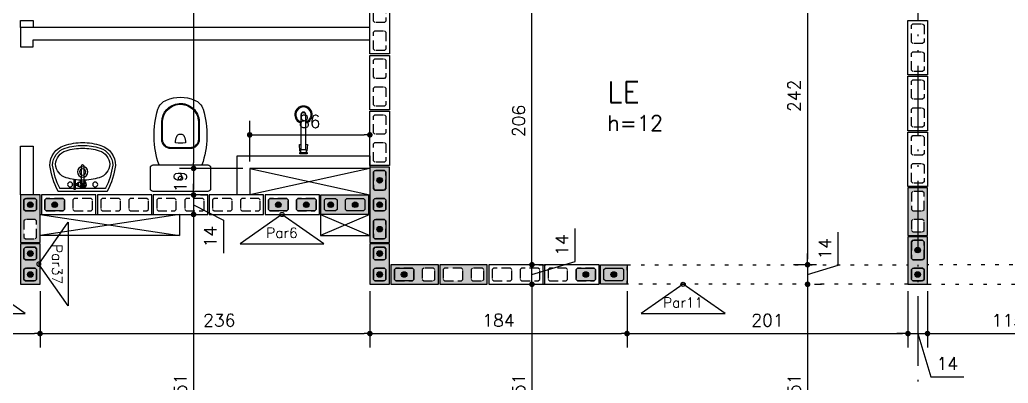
# Model space of a CAD drawing. Extents: x -14651 to 3487, y -4567 to -809.
# Drawn here: x 1824 to 2531, y -1585 to -1324 of the extents above; entities that cross this region are included whole.
import ezdxf
from ezdxf.enums import TextEntityAlignment as Align

# ---------------------------------------------------------------- set-up
doc = ezdxf.new("R2010")
doc.units = 0
doc.header["$LTSCALE"] = 25
for name, pattern in [('DASHED2', [0.375, 0.25, -0.125]), ('ESTILO_TQS_0002', [0.4, 0.1, -0.3]), ('ESTILO_TQS_0004', [3.3, 2, -0.4, 0.05, -0.4, 0.05, -0.4])]:
    doc.linetypes.add(name, pattern=pattern)
for name, color, linetype in [('213', 252, 'Continuous'), ('241', 2, 'Continuous'), ('247', 50, 'Continuous'), ('248', 100, 'Continuous'), ('249', 20, 'Continuous'), ('252', 1, 'Continuous'), ('ALVENARIA NÃO ESTRUTURAL', 242, 'Continuous'), ('Arranque', 14, 'Continuous'), ('COTA', 1, 'Continuous'), ('EIXOS', 1, 'ESTILO_TQS_0004'), ('FERRO', 5, 'Continuous'), ('L-D', 2, 'Continuous'), ('L-N', 4, 'Continuous'), ('Pena_1', 1, 'Continuous'), ('PORTA', 3, 'ESTILO_TQS_0002'), ('PROJ', 252, 'Continuous')]:
    doc.layers.add(name, color=color, linetype=linetype)
doc.styles.add('COTA', font='romans.shx')
doc.styles.get("Standard").update_dxf_attribs({"font": 'romans.shx'})
doc.dimstyles.new('forma', dxfattribs={"dimscale": 5, "dimtxt": 1.8, "dimasz": 0.8, "dimexe": 2, "dimexo": 1, "dimgap": 1, "dimtad": 1, "dimdec": 1, "dimzin": 9, "dimtxsty": 'COTA', "dimblk1": 'DOT', "dimblk2": 'DOT', "dimsah": 1, "dimcen": 0, "dimdle": 1, "dimclrd": 256, "dimclre": 256, "dimclrt": 2, "dimadec": 0, "dimazin": 0, "dimtfac": 1, "dimtdec": 0, "dimtmove": 0, "dimatfit": 3, "dimfxl": 1, "dimtolj": 1, "dimtzin": 0, "dimarcsym": 0})

# ---------------------------------------------------------------- blocks, each defined once
blk = doc.blocks.new('P4015', base_point=(5842102.11612, -8124149.02973))
blk.add_lwpolyline([(5842082.61612, -8124156.02973), (5842121.61612, -8124156.02973), (5842121.61612, -8124142.02973), (5842082.61612, -8124142.02973), (5842082.61612, -8124156.02973)])
at = {"color": 1, "linetype": 'DASHED2'}
for points in [[(5842085.11612, -8124152.52973), (5842086.11612, -8124153.52973), (5842098.11612, -8124153.52973), (5842099.11612, -8124152.52973), (5842099.11612, -8124145.52973), (5842098.11612, -8124144.52973), (5842086.11612, -8124144.52973), (5842085.11612, -8124145.52973), (5842085.11612, -8124152.52973)], [(5842105.11612, -8124152.52973), (5842106.11612, -8124153.52973), (5842118.11612, -8124153.52973), (5842119.11612, -8124152.52973), (5842119.11612, -8124145.52973), (5842118.11612, -8124144.52973), (5842106.11612, -8124144.52973), (5842105.11612, -8124145.52973), (5842105.11612, -8124152.52973)]]:
    blk.add_lwpolyline(points, dxfattribs=at)
blk = doc.blocks.new('P5515')
at = {"layer": '249'}
h = blk.add_hatch(color=20, dxfattribs=at)
h.paths.add_polyline_path([(-27, 7), (-27, -7), (27, -7), (27, 7)])
h.paths.add_polyline_path([(-10.5, -3.5), (-11.5, -4.5), (-23.5, -4.5), (-24.5, -3.5), (-24.5, 3.5), (-23.5, 4.5), (-11.5, 4.5), (-10.5, 3.5)], flags=16)
h.paths.add_polyline_path([(-4.5, 3.5), (-3.5, 4.5), (3.5, 4.5), (4.5, 3.5), (4.5, -3.5), (3.5, -4.5), (-3.5, -4.5), (-4.5, -3.5)], flags=16)
h.paths.add_polyline_path([(10.5, 3.5), (11.5, 4.5), (23.5, 4.5), (24.5, 3.5), (24.5, -3.5), (23.5, -4.5), (11.5, -4.5), (10.5, -3.5)], flags=16)
blk.add_lwpolyline([(27, 7), (-27, 7), (-27, -7), (27, -7), (27, 7)])
at = {"color": 1, "linetype": 'DASHED2'}
for points in [[(-10.5, 3.5), (-11.5, 4.5), (-23.5, 4.5), (-24.5, 3.5), (-24.5, -3.5), (-23.5, -4.5), (-11.5, -4.5), (-10.5, -3.5), (-10.5, 3.5)], [(4.5, 3.5), (3.5, 4.5), (-3.5, 4.5), (-4.5, 3.5), (-4.5, -3.5), (-3.5, -4.5), (3.5, -4.5), (4.5, -3.5), (4.5, 3.5)], [(24.5, 3.5), (23.5, 4.5), (11.5, 4.5), (10.5, 3.5), (10.5, -3.5), (11.5, -4.5), (23.5, -4.5), (24.5, -3.5), (24.5, 3.5)]]:
    blk.add_lwpolyline(points, dxfattribs=at)
blk = doc.blocks.new('P3015')
at = {"layer": '252'}
h = blk.add_hatch(color=21, dxfattribs=at)
h.paths.add_polyline_path([(14.5, -7), (14.5, 7), (-14.5, 7), (-14.5, -7)])
h.paths.add_polyline_path([(3, 3.5), (4, 4.5), (11, 4.5), (12, 3.5), (12, -3.5), (11, -4.5), (4, -4.5), (3, -3.5)], flags=16)
h.paths.add_polyline_path([(-3, -3.5), (-4, -4.5), (-11, -4.5), (-12, -3.5), (-12, 3.5), (-11, 4.5), (-4, 4.5), (-3, 3.5)], flags=16)
blk.add_lwpolyline([(-14.5, -7), (14.5, -7), (14.5, 7), (-14.5, 7), (-14.5, -7)])
at = {"color": 1, "linetype": 'DASHED2'}
for points in [[(-12, -3.5), (-11, -4.5), (-4, -4.5), (-3, -3.5), (-3, 3.5), (-4, 4.5), (-11, 4.5), (-12, 3.5), (-12, -3.5)], [(3, -3.5), (4, -4.5), (11, -4.5), (12, -3.5), (12, 3.5), (11, 4.5), (4, 4.5), (3, 3.5), (3, -3.5)]]:
    blk.add_lwpolyline(points, dxfattribs=at)
blk = doc.blocks.new('P3515')
at = {"layer": '248'}
h = blk.add_hatch(color=100, dxfattribs=at)
h.paths.add_polyline_path([(17, 7), (-17, 7), (-17, -7), (17, -7)])
h.paths.add_polyline_path([(-5.5, -3.5), (-6.5, -4.5), (-13.5, -4.5), (-14.5, -3.5), (-14.5, 3.5), (-13.5, 4.5), (-6.5, 4.5), (-5.5, 3.5)], flags=16)
h.paths.add_polyline_path([(0.5, 3.5), (1.5, 4.5), (13.5, 4.5), (14.5, 3.5), (14.5, -3.5), (13.5, -4.5), (1.5, -4.5), (0.5, -3.5)], flags=16)
blk.add_lwpolyline([(-17, -7), (17, -7), (17, 7), (-17, 7), (-17, -7)])
at = {"color": 1, "linetype": 'DASHED2'}
for points in [[(-14.5, -3.5), (-13.5, -4.5), (-6.5, -4.5), (-5.5, -3.5), (-5.5, 3.5), (-6.5, 4.5), (-13.5, 4.5), (-14.5, 3.5), (-14.5, -3.5)], [(0.5, -3.5), (1.5, -4.5), (13.5, -4.5), (14.5, -3.5), (14.5, 3.5), (13.5, 4.5), (1.5, 4.5), (0.5, 3.5), (0.5, -3.5)]]:
    blk.add_lwpolyline(points, dxfattribs=at)
blk = doc.blocks.new('P2015')
at = {"layer": '247'}
h = blk.add_hatch(color=50, dxfattribs=at)
h.paths.add_polyline_path([(9.5, 7), (-9.5, 7), (-9.5, -7), (9.5, -7)])
h.paths.add_polyline_path([(6, -4.5), (-6, -4.5), (-7, -3.5), (-7, 3.5), (-6, 4.5), (6, 4.5), (7, 3.5), (7, -3.5)], flags=16)
blk.add_lwpolyline([(-9.5, -7), (9.5, -7), (9.5, 7), (-9.5, 7), (-9.5, -7)])
at = {"color": 1, "linetype": 'DASHED2'}
blk.add_lwpolyline([(-7, -3.5), (-6, -4.5), (6, -4.5), (7, -3.5), (7, 3.5), (6, 4.5), (-6, 4.5), (-7, 3.5), (-7, -3.5)], dxfattribs=at)
blk = doc.blocks.new('GR-1409')
at = {"layer": '213'}
h = blk.add_hatch(color=256, dxfattribs=at)
h.paths.add_polyline_path([(-6, 4.5), (-7, 3.5), (-7, -3.5), (-6, -4.5), (6, -4.5), (7, -3.5), (7, 3.5), (6, 4.5)])
h.paths.add_polyline_path([(-2, 0, 1), (2, 0, 1)], flags=16)
at = {"layer": 'Arranque'}
blk.add_hatch(color=256, dxfattribs=at).paths.add_polyline_path([(-2, 0, 1), (2, 0, 1)])
at = {"layer": '213'}
blk.add_lwpolyline([(-7, 3.5), (-6, 4.5), (6, 4.5), (7, 3.5), (7, -3.5), (6, -4.5), (-6, -4.5), (-7, -3.5), (-7, 3.5)], dxfattribs=at)
at = {"layer": 'FERRO', "linetype": 'Continuous'}
blk.add_circle((0, 0), 2, dxfattribs=at)
blk = doc.blocks.new('GR-0909')
at = {"layer": '213'}
h = blk.add_hatch(color=256, dxfattribs=at)
h.paths.add_polyline_path([(3.5, -4.5), (4.5, -3.5), (4.500001, 3.5), (3.500001, 4.5), (-3.499999, 4.5), (-4.499999, 3.5), (-4.5, -3.5), (-3.5, -4.5)])
h.paths.add_polyline_path([(-2, 0, -1), (2, 0, -1)], flags=16)
at = {"layer": 'Arranque'}
blk.add_hatch(color=256, dxfattribs=at).paths.add_polyline_path([(2, 0, 1), (-2, 0, 1)])
at = {"layer": '213'}
blk.add_lwpolyline([(3.500001, 4.5), (4.500001, 3.5), (4.5, -3.5), (3.5, -4.5), (-3.5, -4.5), (-4.5, -3.5), (-4.499999, 3.5), (-3.499999, 4.5), (3.500001, 4.5)], dxfattribs=at)
at = {"layer": 'FERRO', "linetype": 'Continuous'}
blk.add_circle((0, 0), 2, dxfattribs=at)
blk = doc.blocks.new('XREF-MC41-BAS-PLN-AMO-FINAIS-02.03.08.09$0$CUBA03')
at = {"layer": 'PROJ'}
for p, q in [((-0.01, -0.05), (0.01, -0.05)), ((0, -0.06), (0, -0.04))]:
    blk.add_line(p, q, dxfattribs=at)
for points in [[(-0.1306, -0.3297, 0.077416), (0, -0.35, 0.077416), (0.1306, -0.3297, 0.326333), (0.235, -0.1868, 0.08687), (0.1764, -0.0027, 0.279276), (0.172, 0), (-0.172, 0, 0.279276), (-0.1764, -0.0027, 0.08687), (-0.235, -0.1868, 0.326333)], [(0.215, -0.1881, 0.080556), (0.1642, -0.0228, 0.285352), (0.1597, -0.02), (-0.1597, -0.02, 0.285352), (-0.1642, -0.0228, 0.080556), (-0.215, -0.1881, 0.323537), (-0.1245, -0.3106, 0.077416), (0, -0.33, 0.077416), (0.1245, -0.3106, 0.323537)], [(0.1185, -0.0985, 0.077416), (0, -0.08, 0.077416), (-0.1185, -0.0985, 0.305715), (-0.1947, -0.195, 0.305715), (-0.1185, -0.2915, 0.077416), (0, -0.31, 0.077416), (0.1185, -0.2915, 0.305715), (0.1947, -0.195, 0.305715)]]:
    blk.add_lwpolyline(points, format="xyb", close=True, dxfattribs=at)
for centre, radius in [((-0.09, -0.05), 0.0175), ((0, -0.05), 0.0175), ((0.09, -0.05), 0.0175), ((0, -0.14), 0.0375), ((0, -0.14), 0.0225)]:
    blk.add_circle(centre, radius, dxfattribs=at)
blk = doc.blocks.new('A$C3139355f')
at = {"layer": 'ALVENARIA NÃO ESTRUTURAL'}
for p, q in [((1968.08, -527.27), (1968.08, -522.27)), ((1968.08, -522.27), (1977.08, -522.27)), ((1977.08, -522.27), (1977.08, -527.27)), ((1968.08, -527.27), (1968.08, -541.27)), ((2218.08, -527.27), (1968.08, -527.27)), ((2218.08, -536.27), (2218.08, -527.27)), ((1977.08, -541.27), (1977.08, -536.27)), ((1977.08, -536.27), (2218.08, -536.27)), ((1968.08, -541.27), (1977.08, -541.27)), ((1968.08, -647.27), (1968.08, -612.27)), ((1968.08, -612.27), (1977.08, -612.27)), ((1977.08, -612.27), (1977.08, -647.27)), ((2123.08, -647.27), (2123.08, -619.27)), ((2123.08, -619.27), (2218.08, -619.27)), ((2218.08, -619.27), (2218.08, -628.27)), ((2218.08, -628.27), (2132.08, -628.27)), ((2132.08, -628.27), (2132.08, -647.27)), ((1977.08, -647.27), (1968.08, -647.27)), ((2132.08, -647.27), (2123.08, -647.27)), ((2123.08, -647.27), (2123.08, -647.27))]:
    blk.add_line(p, q, dxfattribs=at)
at = {"layer": 'Pena_1'}
for p, q in [((2132.08, -628.27), (2218.08, -647.27)), ((2218.08, -628.27), (2132.08, -647.27))]:
    blk.add_line(p, q, dxfattribs=at)
at = {"layer": 'PROJ'}
for points in [[(2067.27, -625.77, -0.160999), (2066.41, -585.88, -0.2149), (2072.58, -579.27, -0.2), (2092.58, -579.27, -0.2149), (2098.74, -585.88, -0.160999), (2097.88, -625.77)], [(2069.18, -607.43), (2069.18, -595.16, -0.391339), (2081.53, -581.8, -0.428196), (2095.97, -594.75), (2095.98, -607.43, -0.416194), (2089.34, -614.07), (2075.82, -614.07, -0.413638), (2069.18, -607.43)], [(2169.03, -614.82), (2169.03, -589.77, -1), (2172.13, -589.77), (2172.13, -614.82)], [(2168.48, -616.77, 0.414214), (2168.68, -616.57), (2168.68, -615.02, -0.414214), (2168.88, -614.82), (2172.28, -614.82), (2172.48, -615.02), (2172.48, -616.57, 0.414214), (2172.68, -616.77)], [(2173.08, -616.77, -0.414214), (2173.28, -616.97), (2173.28, -617.77), (2167.88, -617.77), (2167.88, -616.97, -0.414214), (2168.08, -616.77), (2173.08, -616.77)], [(2011.55, -637.28), (2011.55, -639.77, 0.995421), (2013.6, -639.77), (2013.61, -637.28)]]:
    blk.add_lwpolyline(points, format="xyb", dxfattribs=at)
for points in [[(2069.74, -607.43), (2069.74, -595.16, -0.391339), (2081.57, -582.36, -0.428002), (2095.4, -594.76), (2095.41, -607.43, -0.416278), (2089.34, -613.51), (2075.82, -613.51, -0.413625)], [(2086.09, -609.88, -0.10791), (2079.07, -609.84, -0.124585), (2079.84, -605.38, -0.161338), (2080.71, -604.19, -0.122351), (2082.58, -603.74, -0.122351), (2084.44, -604.19, -0.167944), (2085.31, -605.38, -0.125904), (2086.09, -609.88)], [(2007.46, -640.29), (2008.91, -640.29), (2008.91, -640.84), (2009.45, -640.84), (2009.45, -641.04), (2010.24, -641.04, 1.408938), (2013.61, -637.28), (2013.61, -626.81, 0.999996), (2011.55, -626.81), (2011.55, -637.28, 0.168827), (2010.24, -638.46), (2009.45, -638.46), (2009.45, -638.66), (2008.91, -638.66), (2008.91, -639.21), (2007.46, -639.21), (2007.46, -636.4), (2006.37, -636.4), (2006.37, -643.1), (2007.46, -643.1), (2007.46, -640.3)], [(2061.08, -631.77), (2061.08, -628.17), (2061.08, -627.77, -0.414214), (2063.08, -625.77), (2102.08, -625.77, -0.414214), (2104.08, -627.77), (2104.08, -642.77, -0.414214), (2102.08, -644.77), (2063.08, -644.77, -0.414214), (2061.08, -642.77)]]:
    blk.add_lwpolyline(points, format="xyb", close=True, dxfattribs=at)
for points in [[(2168.68, -615.81), (2168.08, -615.81), (2167.69, -611.24), (2169.03, -611.24)], [(2172.13, -611.24), (2173.39, -611.24), (2173.07, -615.81), (2172.48, -615.81)], [(2007.46, -640.29), (2007.46, -639.76), (2007.46, -639.75), (2007.46, -639.21)], [(2008.91, -640.29), (2008.91, -639.21)], [(2009.45, -638.66), (2009.45, -640.84)], [(2011.46, -638.46), (2010.24, -638.46)], [(2010.24, -641.04), (2011.41, -641.04)], [(2011.55, -637.4), (2011.55, -637.39)]]:
    blk.add_lwpolyline(points, dxfattribs=at)
for centre, radius in [((2082.58, -635.27), 1.5), ((2006.92, -639.75), 0.544)]:
    blk.add_circle(centre, radius, dxfattribs=at)
for centre, radius, start, end in [((2170.58, -589.77), 6.2, 284.48538, 255.51762), ((2170.58, -589.77), 5.54, 286.25008, 253.75334), ((2170.58, -589.77), 1.79, 329.76522, 210.25487), ((2012.58, -639.77), 1.73, 126.53646, 53.41485)]:
    blk.add_arc(centre, radius, start, end, dxfattribs=at)
at = {"layer": 'PROJ', "xscale": -100, "yscale": 100, "zscale": 100, "rotation": 180}
blk.add_blockref('XREF-MC41-BAS-PLN-AMO-FINAIS-02.03.08.09$0$CUBA03', (2012.58, -644.77), dxfattribs=at)
blk = doc.blocks.new('_Dot')
at = {"color": 0, "linetype": 'ByBlock', "lineweight": -2}
blk.add_line((-0.5, 0), (-1, 0), dxfattribs=at)
at = {"color": 0, "linetype": 'ByBlock', "const_width": 0.5}
blk.add_lwpolyline([(-0.25, 0, 1), (0.25, 0, 1)], format="xyb", close=True, dxfattribs=at)
blk = doc.blocks.new('*D173')
at = {"layer": 'COTA', "lineweight": -2, "transparency": 16777216}
for p, q in [((1930.41, -1028.6), (1958.39, -1028.6)), ((1948.39, -1032.6), (1948.39, -1426.6)), ((1983.52, -1430.6), (1938.39, -1430.6))]:
    blk.add_line(p, q, dxfattribs=at)
at = {"layer": 'Defpoints', "color": 0, "transparency": 16777216}
for p in [(1925.41, -1028.6), (1948.39, -1430.6), (1988.52, -1430.6)]:
    blk.add_point(p, dxfattribs=at)
at = {"layer": 'COTA', "lineweight": -2, "transparency": 16777216, "xscale": 4, "yscale": 4, "zscale": 4}
for p, rotation in [((1948.39, -1028.6), 90), ((1948.39, -1430.6), 270)]:
    blk.add_blockref('_Dot', p, dxfattribs=dict(at, rotation=rotation))
at = {"layer": 'COTA', "color": 2, "transparency": 16777216, "insert": (1938.89, -1229.6), "char_height": 9, "attachment_point": 5, "rotation": 90, "style": 'COTA'}
blk.add_mtext('\\A1;402 ', dxfattribs=at)
blk = doc.blocks.new('*D174')
at = {"layer": 'COTA', "lineweight": -2, "transparency": 16777216}
for p, q in [((1983.52, -1430.6), (1938.39, -1430.6)), ((1948.39, -1434.6), (1948.39, -1445.6)), ((1953.39, -1449.6), (1958.39, -1449.6))]:
    blk.add_line(p, q, dxfattribs=at)
at = {"layer": 'Defpoints', "color": 0, "transparency": 16777216}
for p in [(1988.52, -1430.6), (1948.39, -1449.6), (1948.39, -1449.6)]:
    blk.add_point(p, dxfattribs=at)
at = {"layer": 'COTA', "lineweight": -2, "transparency": 16777216, "xscale": 4, "yscale": 4, "zscale": 4}
for p, rotation in [((1948.39, -1430.6), 90), ((1948.39, -1449.6), 270)]:
    blk.add_blockref('_Dot', p, dxfattribs=dict(at, rotation=rotation))
at = {"layer": 'COTA', "color": 2, "transparency": 16777216, "insert": (1938.89, -1440.1), "char_height": 9, "attachment_point": 5, "rotation": 90, "style": 'COTA'}
blk.add_mtext('\\A1;19 ', dxfattribs=at)
blk = doc.blocks.new('*D175')
at = {"layer": 'COTA', "lineweight": -2, "transparency": 16777216}
for p, q in [((1948.39, -1445.6), (1948.39, -1441.6)), ((1948.39, -1449.6), (1948.39, -1463.6)), ((1948.39, -1449.6), (1948.39, -1463.6)), ((1953.39, -1449.6), (1958.39, -1449.6)), ((1948.39, -1456.6), (1969.89, -1467.61)), ((1951.88, -1463.6), (1958.39, -1463.6)), ((1948.39, -1467.6), (1948.39, -1471.6)), ((1969.89, -1467.61), (1969.89, -1491.32))]:
    blk.add_line(p, q, dxfattribs=at)
at = {"layer": 'Defpoints', "color": 0, "transparency": 16777216}
for p in [(1948.39, -1449.6), (1946.88, -1463.6), (1948.39, -1463.6)]:
    blk.add_point(p, dxfattribs=at)
at = {"layer": 'COTA', "lineweight": -2, "transparency": 16777216, "xscale": 4, "yscale": 4, "zscale": 4}
for p, rotation in [((1948.39, -1449.6), 270), ((1948.39, -1463.6), 90)]:
    blk.add_blockref('_Dot', p, dxfattribs=dict(at, rotation=rotation))
at = {"layer": 'COTA', "color": 2, "transparency": 16777216, "insert": (1960.39, -1479.46), "char_height": 9, "attachment_point": 5, "rotation": 90, "style": 'COTA'}
blk.add_mtext('\\A1;14 ', dxfattribs=at)
blk = doc.blocks.new('*D176')
at = {"layer": 'COTA', "lineweight": -2, "transparency": 16777216}
for p, q in [((1951.88, -1463.6), (1958.39, -1463.6)), ((1948.39, -1467.6), (1948.39, -1710.6)), ((1953.39, -1714.6), (1958.39, -1714.6))]:
    blk.add_line(p, q, dxfattribs=at)
at = {"layer": 'Defpoints', "color": 0, "transparency": 16777216}
for p in [(1946.88, -1463.6), (1948.39, -1714.6), (1948.39, -1714.6)]:
    blk.add_point(p, dxfattribs=at)
at = {"layer": 'COTA', "lineweight": -2, "transparency": 16777216, "xscale": 4, "yscale": 4, "zscale": 4}
for p, rotation in [((1948.39, -1463.6), 90), ((1948.39, -1714.6), 270)]:
    blk.add_blockref('_Dot', p, dxfattribs=dict(at, rotation=rotation))
at = {"layer": 'COTA', "color": 2, "transparency": 16777216, "insert": (1938.89, -1589.1), "char_height": 9, "attachment_point": 5, "rotation": 90, "style": 'COTA'}
blk.add_mtext('\\A1;251 ', dxfattribs=at)
blk = doc.blocks.new('_IDNPAR_2')
at = {"color": 3}
blk.add_lwpolyline([(1, -0.7), (0, 0), (-1, -0.7)], close=True, dxfattribs=at)
blk.add_circle((0, 0), 0.05, dxfattribs=at)
at = {"layer": '247', "color": 2, "style": 'COTA', "flags": 8}
blk.add_attdef('ID', text='', height=0.24, dxfattribs=at).set_placement((0, -0.438), align=Align.MIDDLE_CENTER)
blk = doc.blocks.new('*D185')
at = {"layer": 'COTA', "lineweight": -2, "transparency": 16777216}
for p, q in [((2171.67, -1513.6), (2200.48, -1513.6)), ((2190.48, -1517.6), (2190.48, -1660.6)), ((2239.52, -1664.6), (2180.48, -1664.6))]:
    blk.add_line(p, q, dxfattribs=at)
at = {"layer": 'Defpoints', "color": 0, "transparency": 16777216}
for p in [(2166.67, -1513.6), (2190.48, -1664.6), (2244.52, -1664.6)]:
    blk.add_point(p, dxfattribs=at)
at = {"layer": 'COTA', "lineweight": -2, "transparency": 16777216, "xscale": 4, "yscale": 4, "zscale": 4}
for p, rotation in [((2190.48, -1513.6), 90), ((2190.48, -1664.6), 270)]:
    blk.add_blockref('_Dot', p, dxfattribs=dict(at, rotation=rotation))
at = {"layer": 'COTA', "color": 2, "transparency": 16777216, "insert": (2180.98, -1589.1), "char_height": 9, "attachment_point": 5, "rotation": 90, "style": 'COTA'}
blk.add_mtext('\\A1;151 ', dxfattribs=at)
blk = doc.blocks.new('*D187')
at = {"layer": 'COTA', "lineweight": -2, "transparency": 16777216}
for p, q in [((2221.48, -1497.3), (2221.48, -1473.58)), ((2190.48, -1495.6), (2190.48, -1491.6)), ((2190.48, -1506.6), (2221.48, -1497.3)), ((2190.48, -1513.6), (2190.48, -1499.6)), ((2190.48, -1513.6), (2190.48, -1499.6)), ((2195.48, -1499.6), (2200.48, -1499.6)), ((2190.48, -1517.6), (2190.48, -1521.6)), ((2195.48, -1513.6), (2200.48, -1513.6))]:
    blk.add_line(p, q, dxfattribs=at)
at = {"layer": 'Defpoints', "color": 0, "transparency": 16777216}
for p in [(2190.48, -1499.6), (2190.48, -1499.6), (2190.48, -1513.6)]:
    blk.add_point(p, dxfattribs=at)
at = {"layer": 'COTA', "lineweight": -2, "transparency": 16777216, "xscale": 4, "yscale": 4, "zscale": 4}
for p, rotation in [((2190.48, -1499.6), 270), ((2190.48, -1513.6), 90)]:
    blk.add_blockref('_Dot', p, dxfattribs=dict(at, rotation=rotation))
at = {"layer": 'COTA', "color": 2, "transparency": 16777216, "insert": (2211.98, -1485.44), "char_height": 9, "attachment_point": 5, "rotation": 90, "style": 'COTA'}
blk.add_mtext('\\A1;14 ', dxfattribs=at)
blk = doc.blocks.new('*D202')
at = {"layer": 'COTA', "lineweight": -2, "transparency": 16777216}
for p, q in [((2394.02, -1257.6), (2377.68, -1257.6)), ((2387.68, -1261.6), (2387.68, -1495.6)), ((2394.02, -1499.6), (2377.68, -1499.6))]:
    blk.add_line(p, q, dxfattribs=at)
at = {"layer": 'Defpoints', "color": 0, "transparency": 16777216}
for p in [(2399.02, -1257.6), (2387.68, -1499.6), (2399.02, -1499.6)]:
    blk.add_point(p, dxfattribs=at)
at = {"layer": 'COTA', "lineweight": -2, "transparency": 16777216, "xscale": 4, "yscale": 4, "zscale": 4}
for p, rotation in [((2387.68, -1257.6), 90), ((2387.68, -1499.6), 270)]:
    blk.add_blockref('_Dot', p, dxfattribs=dict(at, rotation=rotation))
at = {"layer": 'COTA', "color": 2, "transparency": 16777216, "insert": (2378.18, -1378.6), "char_height": 9, "attachment_point": 5, "rotation": 90, "style": 'COTA'}
blk.add_mtext('\\A1;242 ', dxfattribs=at)
blk = doc.blocks.new('*D203')
at = {"layer": 'COTA', "lineweight": -2, "transparency": 16777216}
for p, q in [((2409.68, -1500), (2409.68, -1476.28)), ((2387.68, -1495.6), (2387.68, -1491.6)), ((2394.02, -1499.6), (2377.68, -1499.6)), ((2387.68, -1499.6), (2387.68, -1513.6)), ((2387.68, -1499.6), (2387.68, -1513.6)), ((2387.68, -1506.6), (2409.68, -1500)), ((2387.68, -1517.6), (2387.68, -1521.6)), ((2392.68, -1513.6), (2397.68, -1513.6))]:
    blk.add_line(p, q, dxfattribs=at)
at = {"layer": 'Defpoints', "color": 0, "transparency": 16777216}
for p in [(2399.02, -1499.6), (2387.68, -1513.6), (2387.68, -1513.6)]:
    blk.add_point(p, dxfattribs=at)
at = {"layer": 'COTA', "lineweight": -2, "transparency": 16777216, "xscale": 4, "yscale": 4, "zscale": 4}
for p, rotation in [((2387.68, -1499.6), 270), ((2387.68, -1513.6), 90)]:
    blk.add_blockref('_Dot', p, dxfattribs=dict(at, rotation=rotation))
at = {"layer": 'COTA', "color": 2, "transparency": 16777216, "insert": (2400.18, -1488.14), "char_height": 9, "attachment_point": 5, "rotation": 90, "style": 'COTA'}
blk.add_mtext('\\A1;14 ', dxfattribs=at)
blk = doc.blocks.new('*D204')
at = {"layer": 'COTA', "lineweight": -2, "transparency": 16777216}
for p, q in [((2387.68, -1517.6), (2387.68, -1660.6)), ((2392.68, -1513.6), (2397.68, -1513.6)), ((2382.68, -1664.6), (2377.68, -1664.6))]:
    blk.add_line(p, q, dxfattribs=at)
at = {"layer": 'Defpoints', "color": 0, "transparency": 16777216}
for p in [(2387.68, -1513.6), (2387.68, -1664.6), (2387.68, -1664.6)]:
    blk.add_point(p, dxfattribs=at)
at = {"layer": 'COTA', "lineweight": -2, "transparency": 16777216, "xscale": 4, "yscale": 4, "zscale": 4}
for p, rotation in [((2387.68, -1513.6), 90), ((2387.68, -1664.6), 270)]:
    blk.add_blockref('_Dot', p, dxfattribs=dict(at, rotation=rotation))
at = {"layer": 'COTA', "color": 2, "transparency": 16777216, "insert": (2378.18, -1589.1), "char_height": 9, "attachment_point": 5, "rotation": 90, "style": 'COTA'}
blk.add_mtext('\\A1;151 ', dxfattribs=at)
blk = doc.blocks.new('*D229')
at = {"layer": 'COTA', "lineweight": -2, "transparency": 16777216}
for p, q in [((1649.52, -1518.6), (1649.52, -1558.91)), ((1838.52, -1518.6), (1838.52, -1558.91)), ((1653.52, -1548.91), (1834.52, -1548.91))]:
    blk.add_line(p, q, dxfattribs=at)
at = {"layer": 'Defpoints', "color": 0, "transparency": 16777216}
for p in [(1649.52, -1513.6), (1838.52, -1513.6), (1838.52, -1548.91)]:
    blk.add_point(p, dxfattribs=at)
at = {"layer": 'COTA', "lineweight": -2, "transparency": 16777216, "xscale": 4, "yscale": 4, "zscale": 4, "rotation": 180}
blk.add_blockref('_Dot', (1649.52, -1548.91), dxfattribs=at)
at = {"layer": 'COTA', "lineweight": -2, "transparency": 16777216, "xscale": 4, "yscale": 4, "zscale": 4}
blk.add_blockref('_Dot', (1838.52, -1548.91), dxfattribs=at)
at = {"layer": 'COTA', "color": 2, "transparency": 16777216, "insert": (1744.02, -1539.41), "char_height": 9, "attachment_point": 5, "style": 'COTA'}
blk.add_mtext('\\A1;189 ', dxfattribs=at)
blk = doc.blocks.new('*D230')
at = {"layer": 'COTA', "lineweight": -2, "transparency": 16777216}
for p, q in [((1838.52, -1518.6), (1838.52, -1558.91)), ((2074.52, -1518.6), (2074.52, -1558.91)), ((1842.52, -1548.91), (2070.52, -1548.91))]:
    blk.add_line(p, q, dxfattribs=at)
at = {"layer": 'Defpoints', "color": 0, "transparency": 16777216}
for p in [(1838.52, -1513.6), (2074.52, -1513.6), (2074.52, -1548.91)]:
    blk.add_point(p, dxfattribs=at)
at = {"layer": 'COTA', "lineweight": -2, "transparency": 16777216, "xscale": 4, "yscale": 4, "zscale": 4, "rotation": 180}
blk.add_blockref('_Dot', (1838.52, -1548.91), dxfattribs=at)
at = {"layer": 'COTA', "lineweight": -2, "transparency": 16777216, "xscale": 4, "yscale": 4, "zscale": 4}
blk.add_blockref('_Dot', (2074.52, -1548.91), dxfattribs=at)
at = {"layer": 'COTA', "color": 2, "transparency": 16777216, "insert": (1966.76, -1539.41), "char_height": 9, "attachment_point": 5, "style": 'COTA'}
blk.add_mtext('\\A1;236 ', dxfattribs=at)
blk = doc.blocks.new('*D231')
at = {"layer": 'COTA', "lineweight": -2, "transparency": 16777216}
for p, q in [((2074.52, -1518.6), (2074.52, -1558.91)), ((2258.52, -1518.6), (2258.52, -1558.91)), ((2078.52, -1548.91), (2254.52, -1548.91))]:
    blk.add_line(p, q, dxfattribs=at)
at = {"layer": 'Defpoints', "color": 0, "transparency": 16777216}
for p in [(2074.52, -1513.6), (2258.52, -1513.6), (2258.52, -1548.91)]:
    blk.add_point(p, dxfattribs=at)
at = {"layer": 'COTA', "lineweight": -2, "transparency": 16777216, "xscale": 4, "yscale": 4, "zscale": 4, "rotation": 180}
blk.add_blockref('_Dot', (2074.52, -1548.91), dxfattribs=at)
at = {"layer": 'COTA', "lineweight": -2, "transparency": 16777216, "xscale": 4, "yscale": 4, "zscale": 4}
blk.add_blockref('_Dot', (2258.52, -1548.91), dxfattribs=at)
at = {"layer": 'COTA', "color": 2, "transparency": 16777216, "insert": (2166.52, -1539.41), "char_height": 9, "attachment_point": 5, "style": 'COTA'}
blk.add_mtext('\\A1;184 ', dxfattribs=at)
blk = doc.blocks.new('*D232')
at = {"layer": 'COTA', "lineweight": -2, "transparency": 16777216}
for p, q in [((2258.52, -1518.6), (2258.52, -1558.91)), ((2459.52, -1518.6), (2459.52, -1558.91)), ((2262.52, -1548.91), (2455.52, -1548.91))]:
    blk.add_line(p, q, dxfattribs=at)
at = {"layer": 'Defpoints', "color": 0, "transparency": 16777216}
for p in [(2258.52, -1513.6), (2459.52, -1513.6), (2459.52, -1548.91)]:
    blk.add_point(p, dxfattribs=at)
at = {"layer": 'COTA', "lineweight": -2, "transparency": 16777216, "xscale": 4, "yscale": 4, "zscale": 4, "rotation": 180}
blk.add_blockref('_Dot', (2258.52, -1548.91), dxfattribs=at)
at = {"layer": 'COTA', "lineweight": -2, "transparency": 16777216, "xscale": 4, "yscale": 4, "zscale": 4}
blk.add_blockref('_Dot', (2459.52, -1548.91), dxfattribs=at)
at = {"layer": 'COTA', "color": 2, "transparency": 16777216, "insert": (2359.02, -1539.41), "char_height": 9, "attachment_point": 5, "style": 'COTA'}
blk.add_mtext('\\A1;201 ', dxfattribs=at)
blk = doc.blocks.new('*D233')
at = {"layer": 'COTA', "lineweight": -2, "transparency": 16777216}
for p, q in [((2459.52, -1518.6), (2459.52, -1558.91)), ((2473.52, -1518.6), (2473.52, -1558.91)), ((2455.52, -1548.91), (2451.52, -1548.91)), ((2459.52, -1548.91), (2473.52, -1548.91)), ((2459.52, -1548.91), (2473.52, -1548.91)), ((2466.52, -1548.91), (2475.82, -1579.91)), ((2477.52, -1548.91), (2481.52, -1548.91)), ((2475.82, -1579.91), (2499.53, -1579.91))]:
    blk.add_line(p, q, dxfattribs=at)
at = {"layer": 'Defpoints', "color": 0, "transparency": 16777216}
for p in [(2459.52, -1513.6), (2473.52, -1513.6), (2473.52, -1548.91)]:
    blk.add_point(p, dxfattribs=at)
at = {"layer": 'COTA', "lineweight": -2, "transparency": 16777216, "xscale": 4, "yscale": 4, "zscale": 4}
blk.add_blockref('_Dot', (2459.52, -1548.91), dxfattribs=at)
at = {"layer": 'COTA', "lineweight": -2, "transparency": 16777216, "xscale": 4, "yscale": 4, "zscale": 4, "rotation": 180}
blk.add_blockref('_Dot', (2473.52, -1548.91), dxfattribs=at)
at = {"layer": 'COTA', "color": 2, "transparency": 16777216, "insert": (2487.67, -1570.41), "char_height": 9, "attachment_point": 5, "style": 'COTA'}
blk.add_mtext('\\A1;14 ', dxfattribs=at)
blk = doc.blocks.new('*D234')
at = {"layer": 'COTA', "lineweight": -2, "transparency": 16777216}
for p, q in [((2473.52, -1518.6), (2473.52, -1558.91)), ((2588.52, -1518.6), (2588.52, -1558.91)), ((2477.52, -1548.91), (2584.52, -1548.91))]:
    blk.add_line(p, q, dxfattribs=at)
at = {"layer": 'Defpoints', "color": 0, "transparency": 16777216}
for p in [(2473.52, -1513.6), (2588.52, -1513.6), (2588.52, -1548.91)]:
    blk.add_point(p, dxfattribs=at)
at = {"layer": 'COTA', "lineweight": -2, "transparency": 16777216, "xscale": 4, "yscale": 4, "zscale": 4, "rotation": 180}
blk.add_blockref('_Dot', (2473.52, -1548.91), dxfattribs=at)
at = {"layer": 'COTA', "lineweight": -2, "transparency": 16777216, "xscale": 4, "yscale": 4, "zscale": 4}
blk.add_blockref('_Dot', (2588.52, -1548.91), dxfattribs=at)
at = {"layer": 'COTA', "color": 2, "transparency": 16777216, "insert": (2531.02, -1539.41), "char_height": 9, "attachment_point": 5, "style": 'COTA'}
blk.add_mtext('\\A1;115 ', dxfattribs=at)
blk = doc.blocks.new('*D262')
at = {"layer": 'COTA', "lineweight": -2, "transparency": 16777216}
for p, q in [((1988.52, -1425.6), (1988.52, -1396.55)), ((2074.52, -1424.6), (2074.52, -1396.55)), ((1992.52, -1406.55), (2070.52, -1406.55))]:
    blk.add_line(p, q, dxfattribs=at)
at = {"layer": 'Defpoints', "color": 0, "transparency": 16777216}
for p in [(2074.52, -1406.55), (1988.52, -1430.6), (2074.52, -1429.6)]:
    blk.add_point(p, dxfattribs=at)
at = {"layer": 'COTA', "lineweight": -2, "transparency": 16777216, "xscale": 4, "yscale": 4, "zscale": 4, "rotation": 180}
blk.add_blockref('_Dot', (1988.52, -1406.55), dxfattribs=at)
at = {"layer": 'COTA', "lineweight": -2, "transparency": 16777216, "xscale": 4, "yscale": 4, "zscale": 4}
blk.add_blockref('_Dot', (2074.52, -1406.55), dxfattribs=at)
at = {"layer": 'COTA', "color": 2, "transparency": 16777216, "insert": (2031.52, -1397.05), "char_height": 9, "attachment_point": 5, "style": 'COTA'}
blk.add_mtext('\\A1;86 ', dxfattribs=at)
blk = doc.blocks.new('*D318')
at = {"layer": 'COTA', "lineweight": -2, "transparency": 16777216}
for p, q in [((2204.52, -1293.57), (2180.48, -1293.57)), ((2190.48, -1495.6), (2190.48, -1297.57)), ((2193.52, -1499.6), (2180.48, -1499.6))]:
    blk.add_line(p, q, dxfattribs=at)
at = {"layer": 'Defpoints', "color": 0, "transparency": 16777216}
for p in [(2190.48, -1293.57), (2209.52, -1293.57), (2198.52, -1499.6)]:
    blk.add_point(p, dxfattribs=at)
at = {"layer": 'COTA', "lineweight": -2, "transparency": 16777216, "xscale": 4, "yscale": 4, "zscale": 4}
for p, rotation in [((2190.48, -1293.57), 90), ((2190.48, -1499.6), 270)]:
    blk.add_blockref('_Dot', p, dxfattribs=dict(at, rotation=rotation))
at = {"layer": 'COTA', "color": 2, "transparency": 16777216, "insert": (2180.98, -1396.58), "char_height": 9, "attachment_point": 5, "rotation": 90, "style": 'COTA'}
blk.add_mtext('\\A1;206 ', dxfattribs=at)

msp = doc.modelspace()

# ---------------------------------------------------------------- linework, layer by layer
at = {"layer": 'EIXOS'}
msp.add_line((2466.52, -862.07), (2466.52, -2320.64), dxfattribs=at)
at = {"layer": 'Pena_1'}
for points in [[(1838.52, -1463.61), (1938.41, -1463.61), (1938.41, -1478.61), (1838.52, -1478.61), (1838.52, -1463.61)], [(1838.52, -1463.61), (1938.41, -1478.61)], [(1938.41, -1463.61), (1838.52, -1478.61)], [(2039.23, -1463.61), (2039.23, -1478.61), (2074.52, -1478.61), (2074.52, -1463.61), (2039.23, -1463.61)], [(2039.23, -1463.61), (2074.52, -1478.61)], [(2074.52, -1463.61), (2039.23, -1478.61)]]:
    msp.add_lwpolyline(points, dxfattribs=at)
at = {"layer": 'PORTA'}
msp.add_lwpolyline([(2473.52, -1513.6), (2588.52, -1513.6), (2588.52, -1463.6), (2674.52, -1463.6), (2674.52, -1513.6), (3039.52, -1513.6), (3039.52, -1499.6), (2873.52, -1499.6), (2873.52, -1028.6), (2854.52, -1028.6), (2854.52, -1499.6), (2688.52, -1499.6), (2688.52, -1449.6), (2574.52, -1449.6), (2574.52, -1499.6), (2473.52, -1499.6)], dxfattribs=at)
msp.add_lwpolyline([(2258.52, -1499.6), (2459.52, -1499.6), (2459.52, -1513.6), (2258.52, -1513.6)], close=True, dxfattribs=at)

# ---------------------------------------------------------------- block references
at = {"rotation": 90}
for p in [(2081.52, -1439.1), (2081.52, -1474.1), (2466.52, -1489.1)]:
    msp.add_blockref('GR-1409', p, dxfattribs=at)
for name, p in [('GR-0909', (1831.52, -1456.6)), ('GR-1409', (1849.02, -1456.6)), ('GR-1409', (2009.02, -1456.6)), ('GR-1409', (2029.02, -1456.6)), ('GR-0909', (2046.52, -1456.6)), ('GR-1409', (2064.02, -1456.6)), ('GR-0909', (2081.52, -1456.6)), ('GR-0909', (1831.52, -1491.6)), ('GR-0909', (2081.52, -1491.6)), ('GR-0909', (1831.52, -1506.6)), ('GR-0909', (2081.52, -1506.6)), ('GR-1409', (2099.02, -1506.6)), ('GR-1409', (2229.02, -1506.6)), ('GR-1409', (2249.02, -1506.6)), ('GR-0909', (2466.52, -1506.6))]:
    msp.add_blockref(name, p)
at = {"layer": '241', "xscale": -1}
for name, p, rotation in [('P4015', (2081.52, -1329.1), 270), ('P4015', (2466.52, -1344.1), 270), ('P4015', (2081.52, -1369.1), 270), ('P4015', (2466.52, -1384.1), 270), ('P4015', (2081.52, -1409.1), 270), ('P4015', (2466.52, -1424.1), 270), ('P3515', (2056.52, -1456.6), 180), ('P2015', (2249.02, -1506.6), 180)]:
    msp.add_blockref(name, p, dxfattribs=dict(at, rotation=rotation))
at = {"layer": '241'}
for name, p, rotation in [('P5515', (2081.52, -1456.6), 90), ('P3515', (1831.52, -1466.6), 270), ('P4015', (1859.02, -1456.6), 180), ('P4015', (1899.02, -1456.6), 180), ('P4015', (1939.02, -1456.6), 180), ('P4015', (1979.02, -1456.6), 180), ('P4015', (2019.02, -1456.6), 180), ('P3515', (2466.52, -1461.6), 90.00000000000001), ('P3015', (1831.52, -1499.1), 270), ('P3015', (2081.52, -1499.1), 270), ('P3515', (2466.52, -1496.6), 90.00000000000001), ('P3515', (2106.52, -1506.6), 180), ('P3515', (2141.52, -1506.6), 180), ('P4015', (2179.02, -1506.6), 180), ('P4015', (2219.02, -1506.6), 180)]:
    msp.add_blockref(name, p, dxfattribs=dict(at, rotation=rotation))
at = {"layer": '247', "linetype": 'Continuous', "xscale": 30, "yscale": 30, "zscale": 30}
for p, values in [((2011.63, -1463.6), {'ID': 'Par6'}), ((1797.86, -1513.6), {'ID': 'Par10'}), ((2298.63, -1513.6), {'ID': 'Par11'})]:
    msp.add_blockref('_IDNPAR_2', p, dxfattribs=at).add_auto_attribs(values)
at = {"layer": '247', "linetype": 'Continuous'}
ref = msp.add_blockref('_IDNPAR_2', (1837.66, -1499.15), dxfattribs=dict(at, xscale=-30, yscale=30, zscale=30, rotation=90))
ref.add_attrib('ID', 'Par37', dxfattribs={"color": 2, "height": 7.2, "rotation": 270, "style": 'COTA', "flags": 8}).set_placement((1850.81, -1499.15), align=Align.MIDDLE_CENTER)
at = {"layer": 'ALVENARIA NÃO ESTRUTURAL'}
msp.add_blockref('A$C3139355f', (-143.56, -802.33), dxfattribs=at)

# ---------------------------------------------------------------- texts
at = {"layer": 'L-D'}
msp.add_text('h=12', height=11, dxfattribs=at).set_placement((2244.33, -1403.67))
at = {"layer": 'L-N'}
msp.add_text('LE', height=15, dxfattribs=at).set_placement((2244.33, -1383.27))

# ---------------------------------------------------------------- dimensions: what is measured, and where the dimension line sits
at = {"layer": 'COTA'}
for base, p1, p2, override, picture, middle in [((1948.39, -1430.6), (1925.41, -1028.6), (1988.52, -1430.6), {"dimpost": ' '}, '*D173', (1938.89, -1229.6)), ((2387.68, -1499.6), (2399.02, -1257.6), (2399.02, -1499.6), {"dimpost": ' '}, '*D202', (2378.18, -1378.6)), ((2190.48, -1293.57), (2198.52, -1499.6), (2209.52, -1293.57), {"dimpost": ' '}, '*D318', (2180.98, -1396.58)), ((1948.39, -1714.6), (1946.88, -1463.6), (1948.39, -1714.6), {"dimpost": ' ', "dimtmove": 1}, '*D176', (1938.89, -1589.1)), ((2190.48, -1499.6), (2190.48, -1513.6), (2190.48, -1499.6), {"dimpost": ' ', "dimtmove": 1}, '*D187', (2211.98, -1492.3)), ((2387.68, -1513.6), (2399.02, -1499.6), (2387.68, -1513.6), {"dimpost": ' ', "dimtmove": 1}, '*D203', (2400.18, -1495)), ((2190.48, -1664.6), (2166.67, -1513.6), (2244.52, -1664.6), {"dimpost": ' '}, '*D185', (2180.98, -1589.1)), ((2387.68, -1664.6), (2387.68, -1513.6), (2387.68, -1664.6), {"dimpost": ' ', "dimtmove": 1}, '*D204', (2378.18, -1589.1))]:
    dim = msp.add_linear_dim(base=base, p1=p1, p2=p2, angle=90, dimstyle='forma', override=override, dxfattribs=at)
    dim.commit()
    dim.dimension.update_dxf_attribs({"geometry": picture, "text_midpoint": middle})
for base, p1, p2, override, picture, middle in [((2074.52, -1406.55), (1988.52, -1430.6), (2074.52, -1429.6), {"dimpost": ' '}, '*D262', (2031.52, -1397.05)), ((1838.52, -1548.91), (1649.52, -1513.6), (1838.52, -1513.6), {"dimpost": ' ', "dimtmove": 1}, '*D229', (1744.02, -1539.41)), ((2258.52, -1548.91), (2074.52, -1513.6), (2258.52, -1513.6), {"dimpost": ' ', "dimtmove": 1}, '*D231', (2166.52, -1539.41)), ((2459.52, -1548.91), (2258.52, -1513.6), (2459.52, -1513.6), {"dimpost": ' ', "dimtmove": 1}, '*D232', (2359.02, -1539.41)), ((2473.52, -1548.91), (2459.52, -1513.6), (2473.52, -1513.6), {"dimpost": ' ', "dimtmove": 1}, '*D233', (2480.82, -1570.41)), ((2588.52, -1548.91), (2473.52, -1513.6), (2588.52, -1513.6), {"dimpost": ' ', "dimtmove": 1}, '*D234', (2531.02, -1539.41))]:
    dim = msp.add_linear_dim(base=base, p1=p1, p2=p2, dimstyle='forma', override=override, dxfattribs=at)
    dim.commit()
    dim.dimension.update_dxf_attribs({"geometry": picture, "text_midpoint": middle})
for base, p1, p2, picture, middle in [((1948.39, -1449.6), (1988.52, -1430.6), (1948.39, -1449.6), '*D174', (1948.39, -1440.1)), ((1948.39, -1463.6), (1948.39, -1449.6), (1946.88, -1463.6), '*D175', (1969.89, -1472.61))]:
    dim = msp.add_linear_dim(base=base, p1=p1, p2=p2, angle=90, dimstyle='forma', override={"dimpost": ' ', "dimtmove": 1}, dxfattribs=at)
    dim.commit()
    dim.dimension.update_dxf_attribs({"geometry": picture, "text_midpoint": middle, "dimtype": 128})
dim = msp.add_linear_dim(base=(2074.52, -1548.91), p1=(1838.52, -1513.6), p2=(2074.52, -1513.6), dimstyle='forma', override={"dimpost": ' ', "dimtmove": 1}, dxfattribs=at)
dim.commit()
dim.dimension.update_dxf_attribs({"geometry": '*D230', "text_midpoint": (1966.76, -1548.91), "dimtype": 128})

doc.saveas('drawing.dxf')
